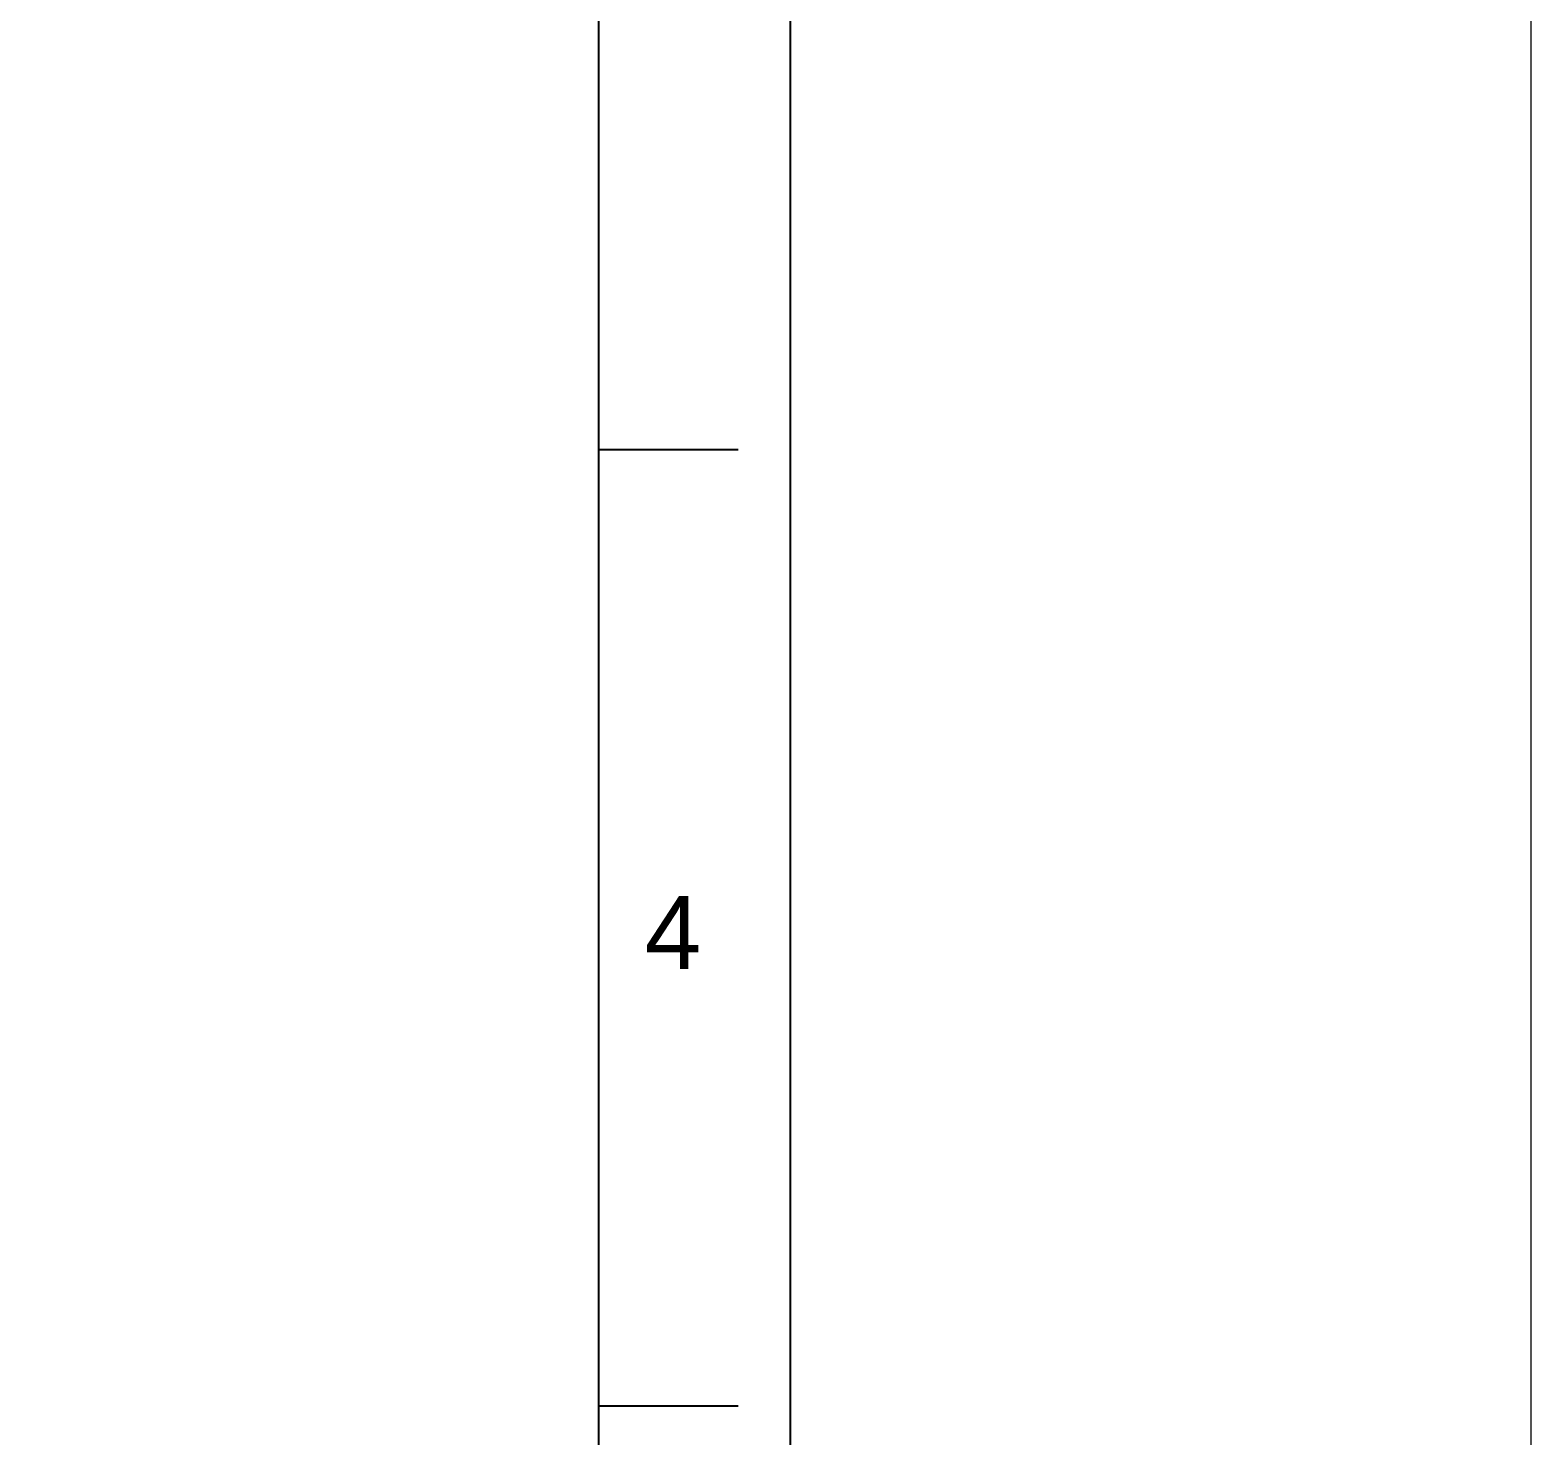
# Model space of a CAD drawing. Header units: millimetres. Extents: x 13495 to 14291, y -4366 to -3315.
# Drawn here: x 14134.3 to 14291.2, y -3840.4 to -3693.4 of the extents above; entities that cross this region are included whole.
import ezdxf

# ---------------------------------------------------------------- set-up
doc = ezdxf.new("R2010")
doc.units = ezdxf.units.MM
doc.header["$LTSCALE"] = 0.1
doc.layers.get('0').update_dxf_attribs({"lineweight": 15})
doc.layers.add('FORM', color=7, linetype='Continuous')
doc.styles.get("Standard").update_dxf_attribs({"font": 'arial.ttf'})

msp = doc.modelspace()

# ---------------------------------------------------------------- linework, layer by layer
msp.add_lwpolyline([(13494.544, -3315), (14291.177, -3315), (14291.177, -4365.947), (13494.544, -4365.947)], close=True)
at = {"layer": 'FORM', "color": 7, "linetype": 'Continuous'}
for p, q in [((14213.747, -3417.298), (14213.747, -4257.298)), ((14193.747, -4237.298), (14193.747, -3437.298)), ((14193.747, -3737.298), (14208.283, -3737.298)), ((14193.747, -3837.298), (14208.283, -3837.298))]:
    msp.add_line(p, q, dxfattribs=at)

# ---------------------------------------------------------------- texts
at = {"layer": 'FORM', "insert": (14201.482, -3787.79), "char_height": 7.624, "attachment_point": 5}
msp.add_mtext_dynamic_manual_height_columns('4', width=50, gutter_width=12.5, heights=[0], dxfattribs=at)

doc.saveas('drawing.dxf')
